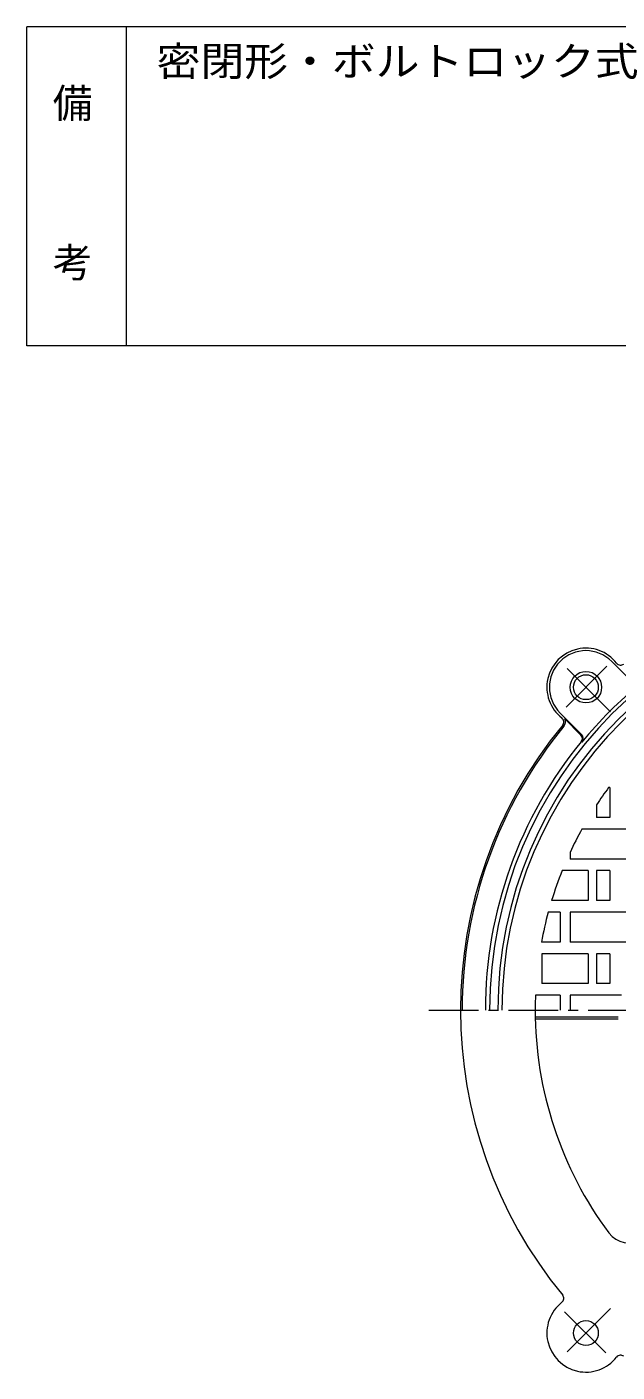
# Model space of a CAD drawing. Units: millimetres, scale not verified. Extents: x -589 to 461, y -3427 to 845.
# Drawn here: x -589 to -233, y 35 to 845 of the extents above; entities that cross this region are included whole.
import ezdxf
from ezdxf.enums import TextEntityAlignment as Align

# ---------------------------------------------------------------- set-up
doc = ezdxf.new("R2010")
doc.units = ezdxf.units.MM
doc.header["$LTSCALE"] = 6
doc.linetypes.add('CHAIN1', pattern=[8, 5, -1, 1, -1])
doc.linetypes.add('CHAIN2', pattern=[12, 9, -1, 1, -1])
for name, color, linetype, lineweight in [('0-0_通り芯', 3, 'Continuous', 18), ('0-1_躯体', 2, 'Continuous', 18), ('F-0_F-0ﾚｲﾔ', 7, 'Continuous', 18)]:
    doc.layers.add(name, color=color, linetype=linetype, lineweight=lineweight)
doc.layers.add('F-4_F-4ﾚｲﾔ', color=2, linetype='Continuous')
doc.styles.add('ＭＳ ゴシック', font='')
doc.styles.get('ＭＳ ゴシック').set_extended_font_data('MS Gothic')

msp = doc.modelspace()

# ---------------------------------------------------------------- linework, layer by layer
at = {"layer": '0-0_通り芯'}
for p, q in [((-237.712, 386.572), (-238.458, 386.572)), ((-237.712, 386.572), (-237.712, 368.572)), ((-245.712, 376.188), (-245.712, 368.572)), ((-237.712, 368.572), (-245.712, 368.572)), ((-221.712, 361.572), (-254.547, 361.572)), ((-261.712, 347.488), (-261.712, 343.572)), ((-221.712, 343.572), (-261.712, 343.572)), ((-250.712, 336.572), (-266.444, 336.572)), ((-250.712, 336.572), (-250.712, 318.572)), ((-237.712, 336.572), (-237.712, 318.572)), ((-250.712, 318.572), (-272.814, 318.572)), ((-237.712, 318.572), (-245.712, 318.572)), ((-267.712, 311.572), (-274.839, 311.572)), ((-267.712, 311.572), (-267.712, 293.572)), ((-267.712, 293.572), (-278.945, 293.572)), ((-221.712, 293.572), (-261.712, 293.572)), ((-250.712, 286.572), (-250.712, 268.572)), ((-237.712, 286.572), (-237.712, 268.572)), ((-250.712, 268.572), (-278.712, 268.572)), ((-237.712, 268.572), (-245.712, 268.572)), ((-267.712, 261.572), (-282.532, 261.572)), ((-267.712, 261.572), (-267.712, 252.572)), ((-230.712, 261.572), (-261.712, 261.572)), ((-261.712, 261.572), (-261.712, 252.572)), ((-282.676, 248.572), (-232.714, 248.572)), ((-232.714, 247.072), (-282.645, 247.072))]:
    msp.add_line(p, q, dxfattribs=at)
at = {"layer": '0-0_通り芯', "linetype": 'CHAIN1'}
msp.add_line((-346.768, 252.572), (234.634, 252.572), dxfattribs=at)
at = {"layer": '0-0_通り芯'}
for points in [[(-237.712, 336.572), (-245.712, 336.572), (-245.712, 318.572)], [(-221.712, 311.572), (-261.712, 311.572), (-261.712, 293.572)], [(-250.712, 286.572), (-278.712, 286.572), (-278.712, 268.572)], [(-237.712, 286.572), (-245.712, 286.572), (-245.712, 268.572)]]:
    msp.add_lwpolyline(points, dxfattribs=at)
for radius, start, end in [(245, 0, 180), (225, 143.44777, 146.67372), (225, 151.02393, 155.04874), (225, 158.07867, 162.9424), (225, 164.79803, 169.50075), (225, 177.70755, 180)]:
    msp.add_arc((-57.712, 252.572), radius, start, end, dxfattribs=at)
at = {"layer": '0-1_躯体'}
for p, q in [((-223.696, 449.668), (-236.61, 462.583)), ((-254.809, 418.556), (-267.723, 431.47)), ((-255.162, 418.202), (-264.876, 427.916))]:
    msp.add_line(p, q, dxfattribs=at)
at = {"layer": '0-1_躯体', "linetype": 'CHAIN2'}
for p, q in [((-264.091, 435.101), (-239.579, 459.613)), ((-237.399, 432.259), (-263.421, 458.28)), ((-240.213, 46.164), (-265.007, 70.958)), ((-237.399, 72.885), (-263.421, 46.863))]:
    msp.add_line(p, q, dxfattribs=at)
at = {"layer": '0-1_躯体'}
for centre, radius in [((-252.166, 447.026), 9.5), ((-252.166, 447.026), 7.5), ((-252.166, 58.117), 7.5)]:
    msp.add_circle(centre, radius, dxfattribs=at)
for centre, radius, start, end in [((-57.712, 252.572), 252.5, 0, 180), ((-57.712, 252.572), 247.5, 0, 180), ((-252.166, 447.026), 23.5, 37.9129, 232.08699), ((-252.166, 447.026), 22, 45, 225), ((-231.259, 463.309), 3, 217.91341, 309.47284), ((-57.712, 252.572), 254.5, 129.3278, 140.67221), ((-57.712, 252.572), 270, 140.52776, 219.47227), ((-57.712, 252.572), 269, 140.52777, 180), ((-268.45, 426.119), 3, 320.52716, 52.08659), ((-268.45, 426.119), 4, 320.52716, 26.69296), ((-57.712, 252.572), 255, 140.67221, 180), ((-257.283, 416.081), 3, 320.67239, 44.99899), ((-257.283, 416.081), 3.5, 320.67239, 44.99899), ((-57.712, 252.572), 225, 180, 216.60632), ((-226.29, 127.346), 15, 216.60628, 301.69508), ((-252.166, 58.118), 23.5, 127.9129, 322.08699), ((-268.45, 79.025), 3, 307.91341, 39.47284), ((-231.259, 41.834), 3, 50.52716, 142.08659)]:
    msp.add_arc(centre, radius, start, end, dxfattribs=at)
at = {"layer": 'F-0_F-0ﾚｲﾔ'}
for p, q in [((461.027, 844.622), (-588.973, 844.622)), ((-588.973, 652.622), (-588.973, 844.622)), ((-528.973, 652.622), (-528.973, 844.622)), ((461.027, 652.622), (-588.973, 652.622))]:
    msp.add_line(p, q, dxfattribs=at)

# ---------------------------------------------------------------- texts
at = {"layer": 'F-4_F-4ﾚｲﾔ', "style": 'ＭＳ ゴシック', "width": 1.1}
msp.add_text('密閉形・ボルトロック式', height=17.6, dxfattribs=at).set_placement((-510.855, 809.827), align=Align.BOTTOM_LEFT)
at = {"layer": 'F-4_F-4ﾚｲﾔ', "style": 'ＭＳ ゴシック'}
for s, p in [('備', (-573.419, 784.622)), ('考', (-573.419, 688.622))]:
    msp.add_text(s, height=17.6, dxfattribs=at).set_placement(p, align=Align.BOTTOM_LEFT)

doc.saveas('drawing.dxf')
